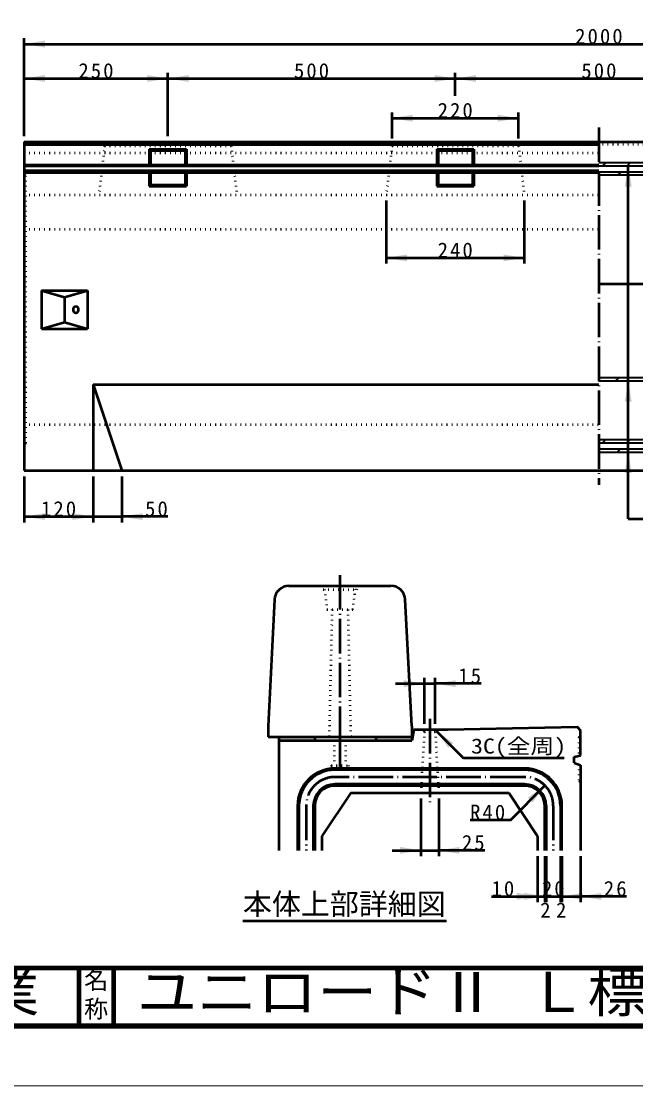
# Model space of a CAD drawing. Units: millimetres, scale not verified. Extents: x -2102 to 2102, y -1485 to 1485.
# Drawn here: x -193 to 876, y -1485 to 367 of the extents above; entities that cross this region are included whole.
import ezdxf
from ezdxf.enums import TextEntityAlignment as Align

# ---------------------------------------------------------------- set-up
doc = ezdxf.new("R2010")
doc.units = ezdxf.units.MM
doc.header["$LTSCALE"] = 5
doc.linetypes.add('DOTTED', pattern=[1.75, 0.25, -1.5])
doc.linetypes.add('LONG_DASHED_DOTTED', pattern=[15.25, 12, -1.5, 0.25, -1.5])
doc.layers.add('0-0_V-nasSTD', color=7, linetype='Continuous', lineweight=35)
doc.layers.add('0-1_0', color=7, linetype='Continuous', lineweight=50)
doc.styles.add('ＭＳ ゴシック', font='')
doc.styles.get('ＭＳ ゴシック').set_extended_font_data('MS Gothic')

msp = doc.modelspace()

# ---------------------------------------------------------------- linework, layer by layer
at = {"layer": '0-0_V-nasSTD'}
for p, q in [((812.261, 120.976), (914.261, 120.976)), ((812.261, 114.976), (914.261, 114.976)), ((818.694, 114.976), (824.694, 120.976)), ((861.121, 114.976), (867.121, 120.976)), ((812.261, 104.976), (914.261, 104.976)), ((914.261, 98.976), (812.261, 98.976)), ((844.621, 98.976), (850.621, 104.976)), ((812.261, -253.024), (914.261, -253.024)), ((812.261, -259.024), (914.261, -259.024)), ((841.179, -259.024), (847.179, -253.024)), ((812.261, -361.024), (914.261, -361.024)), ((914.261, -367.024), (812.261, -367.024)), ((818.032, -367.024), (824.032, -361.024)), ((860.458, -367.024), (866.458, -361.024)), ((812.261, -377.024), (914.261, -377.024)), ((812.261, -383.024), (914.261, -383.024)), ((843.958, -383.024), (849.958, -377.024))]:
    msp.add_line(p, q, dxfattribs=at)
at = {"layer": '0-0_V-nasSTD', "lineweight": 50}
for p, q in [((863.261, -499.024), (863.261, 114.976)), ((442.261, 54.976), (442.261, -55.024)), ((682.261, 54.976), (682.261, -55.024)), ((442.261, -45.024), (682.261, -45.024)), ((1915.261, -90.774), (812.261, -90.774)), ((272.837, -615.624), (450.335, -615.624)), ((247.87, -639.343), (236.586, -859.374)), ((486.586, -859.374), (475.302, -639.343)), ((236.586, -859.374), (236.586, -878.124)), ((486.586, -859.374), (486.586, -878.124)), ((236.586, -878.124), (486.586, -878.124)), ((255.336, -878.124), (255.336, -884.374)), ((317.836, -878.124), (317.836, -884.374)), ((424.086, -878.124), (424.086, -884.374)), ((486.586, -878.124), (486.586, -884.374))]:
    msp.add_line(p, q, dxfattribs=at)
at = {"layer": '0-0_V-nasSTD', "linetype": 'LONG_DASHED_DOTTED', "lineweight": 50}
msp.add_line((361.586, -596.874), (361.586, -896.874), dxfattribs=at)
at = {"layer": '0-0_V-nasSTD', "linetype": 'DOTTED', "lineweight": 50}
for p, q in [((329.086, -615.624), (332.211, -621.874)), ((332.211, -621.874), (390.961, -621.874)), ((334.711, -621.874), (339.086, -656.874)), ((384.086, -656.874), (388.461, -621.874)), ((390.961, -621.874), (394.086, -615.624)), ((339.086, -656.874), (384.086, -656.874)), ((347.836, -656.874), (342.836, -878.124)), ((375.336, -656.874), (380.336, -878.124))]:
    msp.add_line(p, q, dxfattribs=at)
at = {"layer": '0-0_V-nasSTD', "lineweight": 100}
for p, q in [((-92.5, -1280), (-92.5, -1380)), ((-32.5, -1280), (-32.5, -1380)), ((-1997.5, -1380), (1997.5, -1380))]:
    msp.add_line(p, q, dxfattribs=at)
at = {"layer": '0-0_V-nasSTD', "lineweight": 18}
for points in [[(-2102.5, -1485), (-2102.5, 1485), (2102.5, 1485), (2102.5, -1485)], [(-2002.5, -1385), (-2002.5, 1385), (2002.5, 1385), (2002.5, -1385)]]:
    msp.add_lwpolyline(points, close=True, dxfattribs=at)
at = {"layer": '0-0_V-nasSTD', "lineweight": 50}
for centre, start, end in [((272.837, -640.624), 90, 177.06433), ((450.335, -640.624), 2.93567, 90)]:
    msp.add_arc(centre, 25, start, end, dxfattribs=at)
at = {"layer": '0-0_V-nasSTD'}
for points in [[(-187.739, 326.976), (-151.739, 320.976), (-151.739, 332.976)], [(-187.739, 266.976), (-151.739, 260.976), (-151.739, 272.976)], [(26.261, 260.976), (26.261, 272.976), (62.261, 266.976)], [(62.261, 266.976), (98.261, 260.976), (98.261, 272.976)], [(526.261, 260.976), (526.261, 272.976), (562.261, 266.976)], [(562.261, 266.976), (598.261, 260.976), (598.261, 272.976)], [(452.261, 197.976), (488.261, 191.976), (488.261, 203.976)], [(636.261, 191.976), (636.261, 203.976), (672.261, 197.976)], [(857.261, 78.976), (863.261, 114.976), (869.261, 78.976)], [(442.261, -45.024), (478.261, -51.024), (478.261, -39.024)], [(646.261, -51.024), (646.261, -39.024), (682.261, -45.024)], [(857.261, -295.024), (863.261, -259.024), (869.261, -295.024)], [(857.261, -419.024), (863.261, -383.024), (869.261, -419.024)], [(-187.739, -495.024), (-151.739, -501.024), (-151.739, -489.024)], [(-103.739, -501.024), (-103.739, -489.024), (-67.739, -495.024)], [(-17.739, -495.024), (18.261, -501.024), (18.261, -489.024)], [(472.461, -791.624), (472.461, -779.624), (508.461, -785.624)], [(527.211, -785.624), (563.211, -791.624), (563.211, -779.624)], [(529.086, -867.499), (550.299, -897.197), (558.785, -888.712)], [(255.336, -884.374), (255.336, -878.124), (317.836, -878.124)], [(255.336, -884.374), (317.836, -884.374), (317.836, -878.124)], [(424.086, -884.374), (424.086, -878.124), (486.586, -878.124)], [(424.086, -884.374), (486.586, -884.374), (486.586, -878.124)], [(688.493, -983.982), (696.978, -992.467), (718.191, -962.769)], [(466.211, -1081.624), (466.211, -1069.624), (502.211, -1075.624)], [(533.461, -1075.624), (569.461, -1081.624), (569.461, -1069.624)], [(669.336, -1161.624), (669.336, -1149.624), (705.336, -1155.624)], [(681.836, -1161.624), (681.836, -1149.624), (717.836, -1155.624)], [(747.836, -1155.624), (783.836, -1161.624), (783.836, -1149.624)], [(780.336, -1155.624), (816.336, -1161.624), (816.336, -1149.624)]]:
    msp.add_solid(points, dxfattribs=at)
at = {"layer": '0-1_0'}
for p, q in [((-187.739, 166.976), (-187.739, 336.976)), ((-187.739, 326.976), (1812.261, 326.976)), ((-187.739, 266.976), (62.261, 266.976)), ((62.261, 166.976), (62.261, 276.976)), ((62.261, 266.976), (562.261, 266.976)), ((562.261, 236.976), (562.261, 276.976)), ((562.261, 266.976), (1062.261, 266.976)), ((452.261, 162.976), (452.261, 207.976)), ((672.261, 162.976), (672.261, 207.976)), ((452.261, 197.976), (672.261, 197.976)), ((-187.739, 156.976), (-187.739, -415.024)), ((-187.739, 156.976), (1812.261, 156.976)), ((-187.739, 151.976), (812.261, 151.976)), ((29.961, 144.276), (94.561, 144.276)), ((29.961, 144.276), (32.261, 141.976)), ((29.961, 144.276), (29.961, 116.991)), ((32.261, 141.976), (92.261, 141.976)), ((32.261, 141.976), (32.261, 116.991)), ((92.261, 141.976), (94.561, 144.276)), ((92.261, 141.976), (92.261, 116.991)), ((94.561, 144.276), (94.561, 116.991)), ((529.961, 144.276), (594.561, 144.276)), ((529.961, 144.276), (532.261, 141.976)), ((529.961, 144.276), (529.961, 116.991)), ((532.261, 141.976), (592.261, 141.976)), ((532.261, 141.976), (532.261, 116.991)), ((592.261, 141.976), (594.561, 144.276)), ((592.261, 141.976), (592.261, 116.991)), ((594.561, 144.276), (594.561, 116.991)), ((-187.739, 116.991), (812.261, 116.991)), ((-187.739, 114.976), (812.261, 114.976)), ((-187.739, 106.976), (812.261, 106.976)), ((-187.739, 103.618), (812.261, 103.618)), ((29.961, 103.618), (29.961, 79.676)), ((32.261, 103.618), (32.261, 81.976)), ((92.261, 103.618), (92.261, 81.976)), ((94.561, 103.618), (94.561, 79.676)), ((529.961, 103.618), (529.961, 79.676)), ((532.261, 103.618), (532.261, 81.976)), ((592.261, 103.618), (592.261, 81.976)), ((594.561, 103.618), (594.561, 79.676)), ((29.961, 79.676), (32.261, 81.976)), ((29.961, 79.676), (94.561, 79.676)), ((32.261, 81.976), (92.261, 81.976)), ((92.261, 81.976), (94.561, 79.676)), ((529.961, 79.676), (532.261, 81.976)), ((529.961, 79.676), (594.561, 79.676)), ((532.261, 81.976), (592.261, 81.976)), ((592.261, 81.976), (594.561, 79.676)), ((-157.739, -101.524), (-157.739, -168.524)), ((-157.739, -101.524), (-77.739, -101.524)), ((-77.739, -101.524), (-77.739, -168.524)), ((-117.739, -113.524), (-117.739, -156.524)), ((-157.739, -168.524), (-77.739, -168.524)), ((-67.739, -265.024), (-67.739, -415.024)), ((-67.739, -265.024), (-17.739, -415.024)), ((-67.739, -265.024), (812.261, -265.024)), ((-187.739, -415.024), (1812.261, -415.024)), ((-187.739, -425.024), (-187.739, -505.024)), ((-67.739, -425.024), (-67.739, -505.024)), ((-17.739, -425.024), (-17.739, -505.024)), ((62.261, -495.024), (-17.739, -495.024)), ((863.261, -499.024), (943.261, -499.024)), ((508.461, -855.624), (508.461, -775.624)), ((527.211, -855.624), (527.211, -775.624)), ((458.461, -785.624), (508.461, -785.624)), ((508.461, -785.624), (527.211, -785.624)), ((607.211, -785.624), (527.211, -785.624)), ((490.336, -865.624), (486.586, -884.374)), ((490.336, -865.624), (549.086, -865.624)), ((529.086, -867.499), (576.797, -915.21)), ((780.336, -910.605), (780.336, -866.874)), ((255.336, -884.374), (486.586, -884.374)), ((255.336, -884.374), (255.336, -1075.624)), ((751.797, -915.21), (576.797, -915.21)), ((769.086, -913.124), (780.336, -910.605)), ((769.086, -923.124), (769.086, -913.124)), ((769.086, -923.124), (780.336, -927.322)), ((682.836, -933.124), (352.836, -933.124)), ((682.836, -935.624), (352.836, -935.624)), ((780.336, -927.322), (780.336, -1075.624)), ((682.836, -960.624), (352.836, -960.624)), ((658.087, -1022.873), (718.191, -962.769)), ((380.336, -975.624), (330.336, -1050.624)), ((682.836, -963.124), (352.836, -963.124)), ((380.336, -975.624), (655.336, -975.624)), ((655.336, -975.624), (705.336, -1050.624)), ((287.836, -998.124), (287.836, -1075.624)), ((290.336, -998.124), (290.336, -1075.624)), ((315.336, -998.124), (315.336, -1075.624)), ((317.836, -998.124), (317.836, -1075.624)), ((502.211, -985.624), (502.211, -1085.624)), ((533.461, -985.624), (533.461, -1085.624)), ((717.836, -1075.624), (717.836, -998.124)), ((720.336, -998.124), (720.336, -1075.624)), ((745.336, -998.124), (745.336, -1075.624)), ((747.836, -1075.624), (747.836, -998.124)), ((658.087, -1022.873), (588.087, -1022.873)), ((330.336, -1050.624), (330.336, -1075.624)), ((705.336, -1050.624), (705.336, -1075.624)), ((452.211, -1075.624), (502.211, -1075.624)), ((502.211, -1075.624), (533.461, -1075.624)), ((613.461, -1075.624), (533.461, -1075.624)), ((705.336, -1085.624), (705.336, -1165.624)), ((717.836, -1085.624), (717.836, -1165.624)), ((720.336, -1085.624), (720.336, -1165.624)), ((745.336, -1085.624), (745.336, -1165.624)), ((747.836, -1085.624), (747.836, -1165.624)), ((780.336, -1085.624), (780.336, -1165.624)), ((625.336, -1155.624), (705.336, -1155.624)), ((705.336, -1155.624), (717.836, -1155.624)), ((860.336, -1155.624), (780.336, -1155.624)), ((192.868, -1198.458), (546.877, -1198.458))]:
    msp.add_line(p, q, dxfattribs=at)
at = {"layer": '0-1_0', "linetype": 'LONG_DASHED_DOTTED'}
for p, q in [((812.261, 181.976), (812.261, -440.024)), ((517.836, -846.874), (517.836, -994.374)), ((361.586, -875.624), (361.586, -931.874)), ((682.836, -948.124), (352.836, -948.124)), ((302.836, -998.124), (302.836, -1075.624)), ((732.836, -998.124), (732.836, -1075.624))]:
    msp.add_line(p, q, dxfattribs=at)
at = {"layer": '0-1_0', "linetype": 'DOTTED'}
for p, q in [((-187.739, 152.976), (1812.261, 152.976)), ((-47.739, 149.976), (-57.739, 64.976)), ((-47.739, 149.976), (-50.739, 152.976)), ((172.261, 149.976), (182.261, 64.976)), ((452.261, 149.976), (442.261, 64.976)), ((452.261, 149.976), (449.261, 152.976)), ((672.261, 149.976), (675.261, 152.976)), ((-187.739, 137.976), (812.261, 137.976)), ((-184.739, 96.976), (-187.739, 98.976)), ((-184.739, -367.024), (-184.739, 96.976)), ((-187.739, 74.976), (-184.739, 76.976)), ((-187.739, 64.976), (812.261, 64.976)), ((-187.739, 4.976), (812.261, 4.976)), ((-187.739, -335.024), (812.261, -335.024)), ((-187.739, -345.024), (-184.739, -347.024)), ((-184.739, -367.024), (-187.739, -369.024)), ((508.461, -869.374), (502.211, -975.624)), ((508.461, -869.374), (504.711, -865.624)), ((508.461, -869.374), (527.211, -869.374)), ((527.211, -869.374), (530.961, -865.624)), ((527.211, -869.374), (533.461, -975.624)), ((351.586, -884.374), (351.586, -928.124)), ((371.586, -884.374), (371.586, -928.124)), ((777.461, -879.374), (780.336, -876.499)), ((777.461, -879.374), (777.461, -911.249)), ((346.586, -928.124), (376.586, -928.124)), ((346.586, -928.124), (346.586, -931.874)), ((346.586, -931.874), (376.586, -931.874)), ((376.586, -928.124), (376.586, -931.874))]:
    msp.add_line(p, q, dxfattribs=at)
at = {"layer": '0-1_0', "lineweight": 100}
msp.add_line((-1997.5, -1280), (1997.5, -1280), dxfattribs=at)
at = {"layer": '0-1_0', "linetype": 'DOTTED'}
for points in [[(-47.739, 149.976), (172.261, 149.976), (175.261, 152.976)], [(452.261, 149.976), (672.261, 149.976), (682.261, 64.976)], [(777.461, -926.249), (777.461, -954.374), (780.336, -957.249)]]:
    msp.add_lwpolyline(points, dxfattribs=at)
at = {"layer": '0-1_0'}
for points in [[(-157.739, -101.524), (-117.739, -113.524), (-77.739, -101.524)], [(-157.739, -168.524), (-117.739, -156.524), (-77.739, -168.524)], [(-187.739, -495.024), (-67.739, -495.024), (-17.739, -495.024)], [(549.086, -865.624), (774.086, -860.624), (780.336, -866.874)], [(717.836, -1155.624), (720.336, -1155.624), (745.336, -1155.624), (747.836, -1155.624), (780.336, -1155.624)]]:
    msp.add_lwpolyline(points, dxfattribs=at)
for centre, radius, start, end in [((352.836, -998.124), 65, 90, 180), ((352.836, -998.124), 62.5, 90, 180), ((682.836, -998.124), 65, 0, 90), ((682.836, -998.124), 62.5, 0, 90), ((352.836, -998.124), 37.5, 90, 180), ((682.836, -998.124), 37.5, 0, 90), ((352.836, -998.124), 35, 90, 180), ((682.836, -998.124), 35, 0, 90)]:
    msp.add_arc(centre, radius, start, end, dxfattribs=at)
at = {"layer": '0-1_0', "linetype": 'LONG_DASHED_DOTTED'}
for centre, start, end in [((352.836, -998.124), 90, 180), ((682.836, -998.124), 0, 90)]:
    msp.add_arc(centre, 50, start, end, dxfattribs=at)
at = {"layer": '0-1_0'}
msp.add_ellipse((-97.739, -135.024), major_axis=(0, 6), ratio=0.707107, dxfattribs=at)

# ---------------------------------------------------------------- texts
at = {"layer": '0-0_V-nasSTD', "style": 'ＭＳ ゴシック'}
for s, height, width, p in [('3C(全周)', 26.39, 1.15, (589.797, -915.21)), ('株式会社船生コンクリート工業', 69.65, 1.1, (-1624.221, -1377.45)), ('ユニロードⅡ Ｌ標準', 69.65, 1.1, (8.5, -1377.53))]:
    msp.add_text(s, height=height, dxfattribs=dict(at, width=width)).set_placement(p, align=Align.BOTTOM_LEFT)
for s, height, p in [('本体上部詳細図', 36.95, (192.868, -1198.458)), ('2', 26.39, (710.086, -1200.624)), ('2', 26.39, (737.586, -1200.624)), ('名', 30.79, (-83.518, -1326.001)), ('称', 30.79, (-83.524, -1375.99))]:
    msp.add_text(s, height=height, dxfattribs=at).set_placement(p, align=Align.BOTTOM_LEFT)
at = {"layer": '0-0_V-nasSTD', "char_height": 26.39, "attachment_point": 7, "style": 'ＭＳ ゴシック'}
for s, insert in [('\\T1.2;2000', (770.861, 326.976)), ('\\T1.2;250', (-93.339, 266.976)), ('\\T1.2;500', (281.661, 266.976)), ('\\T1.2;500', (781.661, 266.976)), ('\\T1.2;220', (531.661, 197.976)), ('\\T1.2;240', (531.661, -45.024)), ('\\T1.2;120', (-158.339, -495.024)), ('\\T1.2;50', (22.661, -495.024)), ('\\T1.2;15', (567.611, -785.624)), ('\\T1.2;R40', (588.087, -1022.873)), ('\\T1.2;25', (573.861, -1075.624)), ('\\T1.2;10', (625.336, -1155.624)), ('\\T1.2;20', (713.036, -1155.624)), ('\\T1.2;26', (820.736, -1155.624))]:
    msp.add_mtext(s, dxfattribs=dict(at, insert=insert))

doc.saveas('drawing.dxf')
